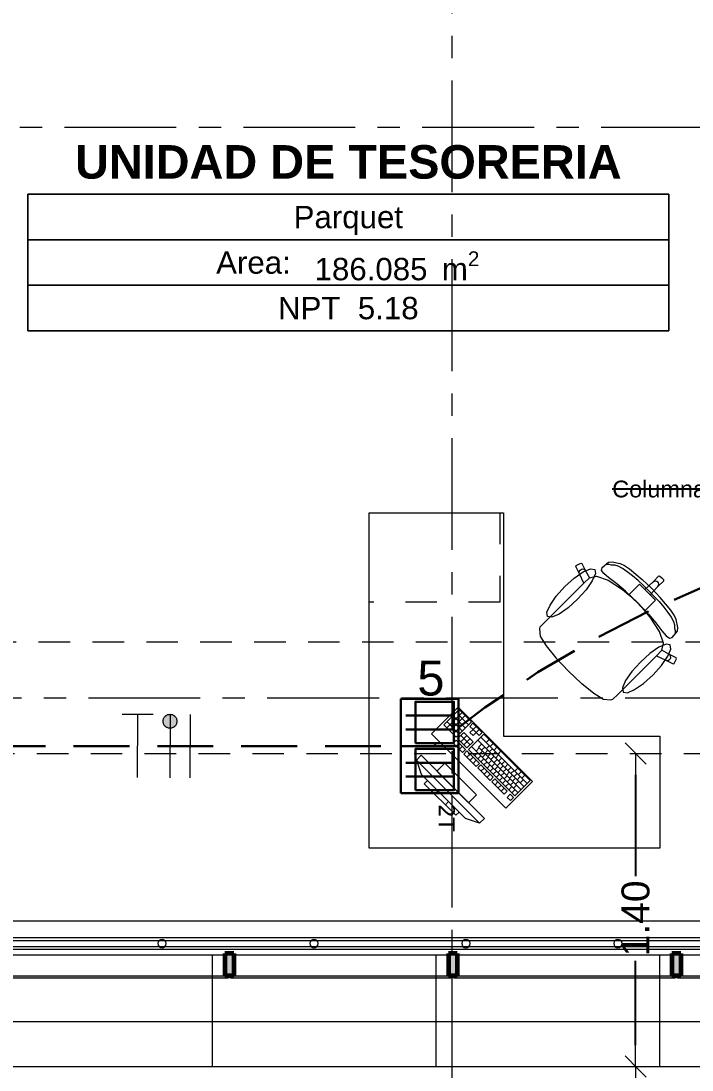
# Model space of a CAD drawing. Header units: inches. Extents: x -19 to 5698, y -728 to 92.
# Drawn here: x 111.644 to 114.645, y 5.784 to 10.477 of the extents above; entities that cross this region are included whole.
import ezdxf

# ---------------------------------------------------------------- set-up
doc = ezdxf.new("R2010")
doc.units = ezdxf.units.IN
doc.header["$MEASUREMENT"] = 0
doc.set_wipeout_variables(frame=1)
doc.header["$PDMODE"] = 1
for name, pattern in [('HIDDEN', [0.375, 0.25, -0.125]), ('Hidden Line', [0.195611, 0.141111, -0.0545]), ('Punto & Raya', [0.65, 0.5, -0.075, 0, -0.075]), ('Rayas', [0.282222, 0.141111, -0.141111]), ('RAYITAS', [0.375, 0.25, -0.125]), ('Wipeout_Contour', [1, 0, -1])]:
    doc.linetypes.add(name, pattern=pattern)
doc.layers.get('0').update_dxf_attribs({"color": 61})
for name, color, linetype, lineweight in [('00 conduct tomacorr', 120, 'HIDDEN', 30), ('00 IE LUZ EMERGENCIA', 253, 'Continuous', 0), ('T-TECHO-E', 150, 'Continuous', 20), ('TOMACORRIENTE', 22, 'RAYITAS', 9)]:
    doc.layers.add(name, color=color, linetype=linetype, lineweight=lineweight)
for name, color, linetype in [('02 _ ARQ _ ALB _ Cotas Ejes', 7, 'Continuous'), ('02 _ ARQ _ ALB _ Ejes Generales', 251, 'Continuous'), ('02 _ ARQ _ ZON _ Espacio.3D', 7, 'Continuous'), ('08 _ STR _ EXT _ 07 Losa Aligerada', 7, 'Continuous'), ('08 _ STR _ EXT _ 09 Vigas', 251, 'Continuous'), ('Acabado - Muros', 7, 'Continuous'), ('Dibujo 2D - General', 7, 'Continuous'), ('Estructura - 04 MURO', 7, 'Continuous'), ('Interior - Escaleras & Barandillas', 7, 'Continuous'), ('Interior - Mobiliario', 7, 'Continuous'), ('Marcador - Secciones', 7, 'Continuous'), ('Notas - Etiquetas', 7, 'Continuous')]:
    doc.layers.add(name, color=color, linetype=linetype)
doc.styles.add('Annotative', font='arial.ttf')
doc.styles.add('Estilo_Generado_1', font='swisseb.ttf')
doc.styles.add('Estilo_Generado_4', font='swisse.ttf')
doc.styles.add('Estilo_Generado_7', font='swisse.ttf')
doc.dimstyles.new('Estilo_Generado__1', dxfattribs={"dimtxt": 0.125, "dimasz": 0.095, "dimexe": 0.18, "dimexo": 0.3, "dimgap": 0, "dimtad": 0, "dimtih": 1, "dimtoh": 1, "dimzin": 0, "dimdsep": 46, "dimtxsty": 'Estilo_Generado_4', "dimblk": 'ARROWHEAD_6', "dimblk1": 'ARROWHEAD_6', "dimblk2": 'ARROWHEAD_6', "dimcen": 0.09, "dimse1": 1, "dimse2": 1, "dimclrd": 144, "dimclre": 144, "dimclrt": 7, "dimadec": 0, "dimazin": 0, "dimtfac": 1, "dimtdec": 4, "dimtmove": 0, "dimatfit": 3, "dimfxl": 1, "dimtolj": 1, "dimtzin": 0, "dimarcsym": 0})
doc.dimstyles.new('Estilo_Generado__6', dxfattribs={"dimtxt": 0.125, "dimasz": 0.095, "dimexe": 0.18, "dimexo": 0.0625, "dimgap": 0, "dimtad": 0, "dimzin": 0, "dimdsep": 46, "dimtxsty": 'Estilo_Generado_4', "dimblk": 'ARROWHEAD_6', "dimblk1": 'ARROWHEAD_6', "dimblk2": 'ARROWHEAD_6', "dimcen": 0.09, "dimse1": 1, "dimse2": 1, "dimclrd": 144, "dimclre": 144, "dimclrt": 7, "dimadec": 0, "dimazin": 0, "dimtfac": 1, "dimtdec": 4, "dimtmove": 0, "dimatfit": 3, "dimfxl": 1, "dimtolj": 1, "dimtzin": 0, "dimarcsym": 0})
doc.dimstyles.new('Estilo_Generado__8', dxfattribs={"dimtxt": 0.18, "dimasz": 0.0912, "dimexe": 0.18, "dimexo": 0.0625, "dimgap": 0, "dimtad": 0, "dimtih": 1, "dimtoh": 1, "dimdec": 4, "dimzin": 0, "dimdsep": 46, "dimcen": 0.09, "dimadec": 0, "dimazin": 0, "dimtfac": 1, "dimtdec": 4, "dimtmove": 0, "dimatfit": 3, "dimldrblk": 'ARROWHEAD_5', "dimfxl": 1, "dimtolj": 1, "dimtzin": 0, "dimarcsym": 0})

# ---------------------------------------------------------------- blocks, each defined once
blk = doc.blocks.new('ARROWHEAD_6')
at = {"color": 0, "linetype": 'Continuous', "lineweight": 0}
for p, q in [((-0.5, -0.5), (0.5, 0.5)), ((0, 0), (-1, 0))]:
    blk.add_line(p, q, dxfattribs=at)
blk = doc.blocks.new('*D90', base_point=(804.059, 0))
at = {"layer": '02 _ ARQ _ ALB _ Cotas Ejes', "color": 144, "linetype": 'Continuous', "lineweight": -2, "transparency": 16777216}
for p, q in [((108.915, 2.2841), (112.0886, 2.2841)), ((115.725, 2.2841), (112.4761, 2.2841))]:
    blk.add_line(p, q, dxfattribs=at)
at = {"layer": 'Defpoints', "color": 0, "linetype": 'Continuous', "transparency": 16777216}
for p in [(108.82, 7.45), (115.82, 7.45), (115.82, 2.2841)]:
    blk.add_point(p, dxfattribs=at)
at = {"layer": '02 _ ARQ _ ALB _ Cotas Ejes', "color": 144, "linetype": 'Continuous', "lineweight": -2, "transparency": 16777216, "xscale": 0.095, "yscale": 0.095, "zscale": 0.095, "rotation": 180}
blk.add_blockref('ARROWHEAD_6', (108.82, 2.2841), dxfattribs=at)
at = {"layer": '02 _ ARQ _ ALB _ Cotas Ejes', "color": 144, "linetype": 'Continuous', "lineweight": -2, "transparency": 16777216, "xscale": 0.095, "yscale": 0.095, "zscale": 0.095}
blk.add_blockref('ARROWHEAD_6', (115.82, 2.2841), dxfattribs=at)
at = {"layer": '02 _ ARQ _ ALB _ Cotas Ejes', "color": 7, "linetype": 'Continuous', "lineweight": 13, "transparency": 16777216, "insert": (112.2823, 2.2841), "char_height": 0.125, "attachment_point": 5, "style": 'Estilo_Generado_4'}
blk.add_mtext('\\A1;7.00', dxfattribs=at)
blk = doc.blocks.new('*D96', base_point=(804.059, 0))
at = {"layer": '02 _ ARQ _ ALB _ Cotas Ejes', "color": 144, "linetype": 'Continuous', "lineweight": -2, "transparency": 16777216}
for p, q in [((114.3928, 5.705), (114.3928, 5.3521)), ((114.3928, 4.695), (114.3928, 4.9727))]:
    blk.add_line(p, q, dxfattribs=at)
at = {"layer": 'Defpoints', "color": 0, "linetype": 'Continuous', "transparency": 16777216}
for p in [(114.3928, 5.8), (114.8774, 5.8), (116.8693, 4.6)]:
    blk.add_point(p, dxfattribs=at)
at = {"layer": '02 _ ARQ _ ALB _ Cotas Ejes', "color": 144, "linetype": 'Continuous', "lineweight": -2, "transparency": 16777216, "xscale": 0.095, "yscale": 0.095, "zscale": 0.095}
for p, rotation in [((114.3928, 5.8), 90), ((114.3928, 4.6), 270)]:
    blk.add_blockref('ARROWHEAD_6', p, dxfattribs=dict(at, rotation=rotation))
at = {"layer": '02 _ ARQ _ ALB _ Cotas Ejes', "color": 7, "linetype": 'Continuous', "lineweight": 13, "transparency": 16777216, "insert": (114.3928, 5.1624), "char_height": 0.125, "attachment_point": 5, "rotation": 90, "style": 'Estilo_Generado_4'}
blk.add_mtext('\\A1;1.20', dxfattribs=at)
blk = doc.blocks.new('*D97', base_point=(804.059, 0))
at = {"layer": '02 _ ARQ _ ALB _ Cotas Ejes', "color": 144, "linetype": 'Continuous', "lineweight": -2, "transparency": 16777216}
for p, q in [((114.3928, 7.105), (114.3928, 6.6521)), ((114.3928, 5.895), (114.3928, 6.2727))]:
    blk.add_line(p, q, dxfattribs=at)
at = {"layer": 'Defpoints', "color": 0, "linetype": 'Continuous', "transparency": 16777216}
for p in [(114.3928, 7.2), (116.07, 7.2), (114.8774, 5.8)]:
    blk.add_point(p, dxfattribs=at)
at = {"layer": '02 _ ARQ _ ALB _ Cotas Ejes', "color": 144, "linetype": 'Continuous', "lineweight": -2, "transparency": 16777216, "xscale": 0.095, "yscale": 0.095, "zscale": 0.095}
for p, rotation in [((114.3928, 7.2), 90), ((114.3928, 5.8), 270)]:
    blk.add_blockref('ARROWHEAD_6', p, dxfattribs=dict(at, rotation=rotation))
at = {"layer": '02 _ ARQ _ ALB _ Cotas Ejes', "color": 7, "linetype": 'Continuous', "lineweight": 13, "transparency": 16777216, "insert": (114.3928, 6.4624), "char_height": 0.125, "attachment_point": 5, "rotation": 90, "style": 'Estilo_Generado_4'}
blk.add_mtext('\\A1;1.40', dxfattribs=at)
blk = doc.blocks.new('ARROWHEAD_5')
at = {"linetype": 'Continuous', "lineweight": 0}
blk.add_hatch(color=0, dxfattribs=at).paths.add_polyline_path([(-1, 0.2679), (0, 0), (-1, -0.2679)])
at = {"color": 0, "linetype": 'Continuous', "lineweight": 0}
blk.add_line((0, 0), (-1, 0), dxfattribs=at)
blk = doc.blocks.new('CAJA POP UP 6 MODULOS')
at = {"layer": '00 conduct tomacorr', "linetype": 'Continuous'}
for p, q in [((-0.095, -0.165), (-0.095, -0.0151)), ((-0.052, -0.165), (-0.052, -0.0151)), ((0.052, -0.165), (0.052, -0.0151)), ((0.095, -0.165), (0.095, -0.0151)), ((0, -0.165), (0, -0.18))]:
    blk.add_line(p, q, dxfattribs=at)
for points in [[(-0.147, 0), (0.147, 0), (0.147, -0.18), (-0.147, -0.18)], [(0, 0), (0.147, 0), (0.147, -0.18), (0, -0.18)]]:
    blk.add_lwpolyline(points, close=True, dxfattribs=at)
for points in [[(-0.138, -0.045), (-0.009, -0.045), (-0.009, -0.165), (-0.138, -0.165), (-0.138, -0.045)], [(0.009, -0.045), (0.138, -0.045), (0.138, -0.165), (0.009, -0.165), (0.009, -0.045)]]:
    blk.add_lwpolyline(points, dxfattribs=at)
at = {"color": 1, "insert": (-0.1807, -0.168), "char_height": 0.05, "attachment_point": 1, "rotation": 180}
blk.add_mtext_dynamic_manual_height_columns('{\\fVerdana|b0|i0|c0|p34;2T}', width=0.000481, gutter_width=0.1561, heights=[0], dxfattribs=at)
blk = doc.blocks.new('a')
at = {"layer": 'TOMACORRIENTE', "ltscale": 0.05}
h = blk.add_hatch(color=4, dxfattribs=at)
edge = h.paths.add_edge_path()
edge.add_arc((0, 0.0752), 0.0211, 0, 360)
at = {"layer": 'TOMACORRIENTE', "color": 4}
for p, q in [((-0.1455, 0.0963), (-0.0515, 0.0963)), ((-0.0985, 0.0963), (-0.0985, -0.0966)), ((0, 0.0963), (0, -0.0963)), ((0.0623, -0.0963), (0.0623, 0.0963))]:
    blk.add_line(p, q, dxfattribs=at)
blk.add_circle((0, 0.0752), 0.0211, dxfattribs=at)
blk = doc.blocks.new('CABLE 3FACE')
at = {"layer": 'T-TECHO-E', "rotation": 59.94170052614085}
blk.add_blockref('a', (0, 0), dxfattribs=at)

msp = doc.modelspace()

# ---------------------------------------------------------------- linework, layer by layer
at = {"layer": '02 _ ARQ _ ZON _ Espacio.3D', "color": 251, "linetype": 'Continuous', "lineweight": 13}
for p, q in [((114.5415, 9.7019), (111.6738, 9.7019)), ((111.6738, 9.7019), (111.6738, 9.0912)), ((111.6738, 9.7019), (114.5415, 9.7019)), ((111.6738, 9.4984), (111.6738, 9.7019)), ((114.5415, 9.0912), (114.5415, 9.7019)), ((114.5415, 9.7019), (114.5415, 9.4984)), ((114.5415, 9.4984), (111.6738, 9.4984)), ((111.6738, 9.4984), (114.5415, 9.4984)), ((111.6738, 9.2948), (111.6738, 9.4984)), ((114.5415, 9.4984), (114.5415, 9.2948)), ((114.5415, 9.2948), (111.6738, 9.2948)), ((111.6738, 9.2948), (114.5415, 9.2948)), ((111.6738, 9.0912), (111.6738, 9.2948)), ((114.5415, 9.2948), (114.5415, 9.0912)), ((111.6738, 9.0912), (114.5415, 9.0912)), ((114.5415, 9.0912), (111.6738, 9.0912))]:
    msp.add_line(p, q, dxfattribs=at)
at = {"layer": '02 _ ARQ _ ZON _ Espacio.3D', "color": 254, "linetype": 'Continuous', "lineweight": 0, "flags": 128}
msp.add_lwpolyline([(104.8201, 17.35), (104.8201, 6.45), (117.6487, 6.4499), (117.6487, 7.7), (117.7931, 7.7), (117.793, 6.45), (122.1232, 6.45), (122.1232, 7.7), (122.57, 7.7), (122.57, 16.9), (122.57, 17.4), (116.67, 17.4), (116.67, 16.9), (116.07, 16.9), (116.07, 16.2999), (115.57, 16.2999), (115.57, 17.4), (112.57, 17.4), (112.57, 16.0999), (108.57, 16.0998), (108.57, 17.35)], close=True, dxfattribs=at)
at = {"layer": '08 _ STR _ EXT _ 07 Losa Aligerada', "color": 7, "linetype": 'Continuous', "lineweight": 18, "flags": 128}
msp.add_lwpolyline([(100.17, 5.8), (117.7353, 5.8), (117.7353, 7.2), (122.9315, 7.2), (122.9315, 6.0005), (129.57, 6.0005), (129.57, 3.3753), (137.07, 3.3753)], dxfattribs=at)
at = {"layer": 'Interior - Mobiliario', "color": 175, "linetype": 'Rayas', "lineweight": 13}
for p, q in [((113.786, 8.2772), (113.786, 7.8772)), ((113.786, 7.8772), (113.201, 7.8772))]:
    msp.add_line(p, q, dxfattribs=at)
at = {"layer": 'Interior - Mobiliario', "color": 175, "linetype": 'Continuous', "lineweight": 13}
for p, q in [((114.1251, 8.037), (114.1264, 8.041)), ((114.1421, 8.0039), (114.1251, 8.037)), ((114.1264, 8.041), (114.1478, 8.0519)), ((114.1478, 8.0519), (114.1518, 8.0505)), ((114.1486, 8.0241), (114.1542, 8.0257)), ((114.1518, 8.0505), (114.1688, 8.0174)), ((114.1542, 8.0257), (114.16, 8.0249)), ((114.2398, 8.0196), (114.2432, 8.0325)), ((114.2432, 8.0325), (114.271, 8.0557)), ((114.2658, 8.0461), (114.2613, 8.0469)), ((114.2738, 8.0453), (114.2658, 8.0461)), ((114.271, 8.0557), (114.2878, 8.0576)), ((114.2846, 8.0432), (114.2738, 8.0453)), ((114.3, 8.0421), (114.2846, 8.0432)), ((114.2878, 8.0576), (114.3239, 8.0498)), ((114.3147, 8.0382), (114.3, 8.0421)), ((114.3335, 8.0282), (114.3147, 8.0382)), ((114.3239, 8.0498), (114.3432, 8.0409)), ((114.3554, 8.0134), (114.3335, 8.0282)), ((114.3432, 8.0409), (114.3649, 8.026)), ((114.3649, 8.026), (114.4216, 7.9791)), ((114.1405, 8.0096), (114.1411, 8.0154)), ((114.1421, 8.0039), (114.1405, 8.0096)), ((114.1411, 8.0154), (114.144, 8.0205)), ((114.1617, 7.9621), (114.1421, 8.0039)), ((114.144, 8.0205), (114.1486, 8.0241)), ((114.16, 8.0249), (114.1652, 8.022)), ((114.1859, 7.9864), (114.1617, 7.9621)), ((114.1652, 8.022), (114.1688, 8.0174)), ((114.1688, 8.0174), (114.1861, 7.9864)), ((114.1859, 7.9864), (114.1861, 7.9864)), ((114.1861, 7.9864), (114.2181, 7.9939)), ((114.2181, 7.9939), (114.27, 7.9755)), ((114.2498, 8.0053), (114.2398, 8.0196)), ((114.2721, 7.9867), (114.2498, 8.0053)), ((114.3082, 7.9587), (114.2721, 7.9867)), ((114.3792, 7.9948), (114.3554, 8.0134)), ((114.4039, 7.9736), (114.3792, 7.9948)), ((114.4216, 7.9791), (114.4638, 7.94)), ((114.4707, 7.9683), (114.4968, 7.9944)), ((114.4968, 7.9944), (114.501, 7.9943)), ((114.501, 7.9943), (114.5096, 7.9858)), ((114.5181, 7.9773), (114.5096, 7.9858)), ((114.27, 7.9755), (114.3339, 7.9342)), ((114.3475, 7.926), (114.3082, 7.9587)), ((114.3339, 7.9342), (114.362, 7.9094)), ((114.362, 7.9094), (114.3894, 7.9368)), ((114.3894, 7.9368), (114.4105, 7.9579)), ((114.4286, 7.9511), (114.4039, 7.9736)), ((114.4105, 7.9579), (114.4342, 7.9343)), ((114.452, 7.9283), (114.4286, 7.9511)), ((114.4342, 7.9343), (114.4707, 7.9683)), ((114.4342, 7.9343), (114.4461, 7.9223)), ((114.4581, 7.9104), (114.492, 7.9469)), ((114.5029, 7.8978), (114.4638, 7.94)), ((114.4707, 7.9683), (114.4756, 7.9715)), ((114.4756, 7.9715), (114.4813, 7.9726)), ((114.4813, 7.9726), (114.4871, 7.9715)), ((114.4871, 7.9715), (114.4919, 7.9682)), ((114.4952, 7.9633), (114.4919, 7.9682)), ((114.492, 7.9469), (114.5181, 7.973)), ((114.492, 7.9469), (114.4953, 7.9518)), ((114.4964, 7.9575), (114.4952, 7.9633)), ((114.4953, 7.9518), (114.4964, 7.9575)), ((114.5181, 7.973), (114.5181, 7.9773)), ((114.4003, 7.8765), (114.3475, 7.926)), ((114.362, 7.9094), (114.3998, 7.8761)), ((114.4581, 7.9104), (114.4461, 7.9223)), ((114.452, 7.9283), (114.4748, 7.9048)), ((114.4817, 7.8868), (114.4581, 7.9104)), ((114.4748, 7.9048), (114.4974, 7.8802))]:
    msp.add_line(p, q, dxfattribs=at)
at = {"layer": 'Marcador - Secciones', "color": 251, "linetype": 'Punto & Raya', "lineweight": 13, "true_color": 0x636466}
msp.add_line((97.4384, 10.0018), (138.8506, 10.0018), dxfattribs=at)

# ---------------------------------------------------------------- texts
at = {"layer": '02 _ ARQ _ ZON _ Espacio.3D', "color": 251, "lineweight": 25, "attachment_point": 2}
for s, insert, char_height, style in [('\\A1;{\\pqc;\\pt0;\\fSwis721 Ex BT|b1|i0|c0|p34;UNIDAD DE TESORERIA}', (113.1077, 9.9219), 0.15, 'Estilo_Generado_1'), ('\\A1;{\\pqc;\\pt0;\\fSwis721 Ex BT|b0|i0|c238|p34;Parquet}', (113.1077, 9.6502), 0.1, 'Estilo_Generado_7'), ('\\A1;{\\pqc;\\pt0;\\fSwis721 Ex BT|b0|i0|c238|p34;Area: }', (112.6834, 9.4466), 0.1, 'Estilo_Generado_7'), ('\\A1;{\\pqc;\\pt0,0.3;\\fSwis721 Ex BT|b0|i0|c238|p34;186.085\\fSwis721 Ex BT|b0|i0|c238|p34;\\A1{\\H.66x;\\S^  ;}\\fSwis721 Ex BT|b0|i0|c238|p34; m\\fSwis721 Ex BT|b0|i0|c238|p34;\\A1{\\H.66x;\\S2^  ;}}', (113.3253, 9.4466), 0.1, 'Estilo_Generado_7'), ('\\A1;{\\pqc;\\pt0;\\fSwis721 Ex BT|b0|i0|c238|p34;NPT  5.18}', (113.1077, 9.243), 0.1, 'Estilo_Generado_7')]:
    msp.add_mtext(s, dxfattribs=dict(at, insert=insert, char_height=char_height, style=style))
at = {"layer": 'Notas - Etiquetas', "color": 5, "linetype": 'Continuous', "lineweight": 35, "insert": (114.288, 8.383), "char_height": 0.075, "attachment_point": 4, "style": 'Estilo_Generado_4'}
msp.add_mtext('\\A1;{\\pql;\\fSwis721 Ex BT|b0|i0|c0|p34;Columna Sanitaria}', dxfattribs=at)

# ---------------------------------------------------------------- next in the draw order: wipeouts: each hides what was drawn before it
at = {"color": 254, "linetype": 'Wipeout_Contour', "lineweight": 0, "ltscale": 4906.165759}
msp.add_wipeout([(117.0136, 5.8), (117.0136, 6.35), (100.6701, 6.35), (100.6701, 7.85), (100.17, 7.85), (100.17, 5.8)], dxfattribs=at).dxf.layer = 'Dibujo 2D - General'

# ---------------------------------------------------------------- next in the draw order: hatches: boundary and pattern name
at = {"layer": 'Acabado - Muros', "linetype": 'Continuous', "lineweight": 9}
for points in [[(111.58, 6.195), (112.57, 6.195), (112.57, 6.205), (111.58, 6.205)], [(112.58, 6.195), (113.57, 6.195), (113.57, 6.205), (112.58, 6.205)], [(113.58, 6.195), (114.57, 6.195), (114.57, 6.205), (113.58, 6.205)], [(114.58, 6.195), (115.57, 6.195), (115.57, 6.205), (114.58, 6.205)]]:
    msp.add_hatch(color=250, dxfattribs=at).paths.add_polyline_path(points)
at = {"layer": 'Dibujo 2D - General', "linetype": 'Continuous', "lineweight": 13}
h = msp.add_hatch(dxfattribs=at)
h.set_pattern_fill('CEMENTO_PULIDO_Y_BRUÑADO_FA', color=251, style=0, pattern_type=2)
h.set_pattern_definition([(0, (92.5, 6e-09), (0, 1), []), (90, (92.5, 6e-09), (-1, 0), [])])
h.paths.add_polyline_path([(117.0136, 5.8), (117.0136, 6.35), (100.6701, 6.35), (100.6701, 7.85), (100.17, 7.85), (100.17, 5.8)])

# ---------------------------------------------------------------- next in the draw order: linework, layer by layer
at = {"layer": '00 conduct tomacorr'}
msp.add_line((111.1287, 7.2337), (113.4907, 7.2337), dxfattribs=at)
msp.add_arc((116.6146, 3.3249), 5.0037, 76.9794, 128.6328, dxfattribs=at)
at = {"layer": '02 _ ARQ _ ALB _ Ejes Generales', "color": 251, "linetype": 'Punto & Raya', "lineweight": 13, "true_color": 0x636466}
msp.add_line((98.3454, 7.45), (147.07, 7.45), dxfattribs=at)
at = {"layer": '08 _ STR _ EXT _ 09 Vigas', "color": 251, "linetype": 'Hidden Line', "lineweight": 13, "true_color": 0x636466}
for p, q in [((109.07, 7.7), (115.57, 7.7)), ((102.07, 7.2), (144.07, 7.2))]:
    msp.add_line(p, q, dxfattribs=at)
at = {"layer": 'Acabado - Muros', "color": 7, "linetype": 'Continuous', "lineweight": 60}
for p, q in [((112.595, 6.205), (112.555, 6.205)), ((113.595, 6.205), (113.555, 6.205)), ((114.595, 6.205), (114.555, 6.205))]:
    msp.add_line(p, q, dxfattribs=at)
at = {"layer": 'Acabado - Muros', "color": 7, "linetype": 'Continuous', "lineweight": 13, "flags": 128}
for points in [[(111.58, 6.195), (111.58, 6.205), (112.57, 6.205), (112.57, 6.195)], [(112.58, 6.195), (112.58, 6.205), (113.57, 6.205), (113.57, 6.195)], [(113.58, 6.195), (113.58, 6.205), (114.57, 6.205), (114.57, 6.195)], [(114.58, 6.195), (114.58, 6.205), (115.57, 6.205), (115.57, 6.195)]]:
    msp.add_lwpolyline(points, close=True, dxfattribs=at)
at = {"layer": 'Dibujo 2D - General', "color": 251, "linetype": 'Continuous', "lineweight": 13, "flags": 128}
msp.add_lwpolyline([(117.0136, 5.8), (117.0136, 6.35), (100.6701, 6.35), (100.6701, 7.85), (100.17, 7.85), (100.17, 5.8)], close=True, dxfattribs=at)
at = {"layer": 'Interior - Mobiliario', "color": 175, "linetype": 'Continuous', "lineweight": 13}
for p, q in [((114.0138, 7.8143), (114.1617, 7.9621)), ((114.4605, 7.8656), (114.4817, 7.8868)), ((114.5497, 7.8411), (114.5029, 7.8978)), ((114.4332, 7.8382), (114.3998, 7.8761)), ((114.4003, 7.8765), (114.4498, 7.8238)), ((114.4332, 7.8382), (114.4605, 7.8656)), ((114.4579, 7.8101), (114.4332, 7.8382)), ((114.4974, 7.8802), (114.5186, 7.8554)), ((114.5186, 7.8554), (114.5371, 7.8316)), ((114.5646, 7.8194), (114.5497, 7.8411)), ((113.9883, 7.7888), (114.0138, 7.8143)), ((114.4498, 7.8238), (114.4825, 7.7845)), ((114.4993, 7.7463), (114.4579, 7.8101)), ((114.5371, 7.8316), (114.552, 7.8098)), ((114.552, 7.8098), (114.562, 7.791)), ((114.562, 7.791), (114.5659, 7.7762)), ((114.5736, 7.8002), (114.5646, 7.8194)), ((114.5814, 7.764), (114.5736, 7.8002)), ((113.9635, 7.7575), (113.9664, 7.7668)), ((113.9675, 7.7236), (113.9635, 7.7575)), ((113.9664, 7.7668), (113.9883, 7.7888)), ((114.4825, 7.7845), (114.5104, 7.7483)), ((114.5176, 7.6943), (114.4993, 7.7463)), ((114.5104, 7.7483), (114.529, 7.726)), ((114.5563, 7.7194), (114.5795, 7.7473)), ((114.5659, 7.7762), (114.567, 7.7608)), ((114.567, 7.7608), (114.569, 7.75)), ((114.569, 7.75), (114.5698, 7.742)), ((114.5795, 7.7473), (114.5814, 7.764)), ((113.9684, 7.7215), (113.9675, 7.7236)), ((113.9933, 7.6814), (113.9684, 7.7215)), ((114.529, 7.726), (114.5434, 7.716)), ((114.5434, 7.716), (114.5563, 7.7194)), ((114.5698, 7.742), (114.5706, 7.7375)), ((114.0369, 7.6278), (113.9933, 7.6814)), ((114.5101, 7.6621), (114.4859, 7.6379)), ((114.5101, 7.6621), (114.5102, 7.6624)), ((114.5102, 7.6624), (114.5176, 7.6943)), ((114.5412, 7.645), (114.5102, 7.6624)), ((114.0375, 7.627), (114.0369, 7.6278)), ((114.0924, 7.5686), (114.0375, 7.627)), ((114.3381, 7.49), (114.4859, 7.6379)), ((114.4859, 7.6379), (114.5277, 7.6183)), ((114.5277, 7.6183), (114.5333, 7.6167)), ((114.5277, 7.6183), (114.5608, 7.6013)), ((114.5333, 7.6167), (114.5391, 7.6174)), ((114.5391, 7.6174), (114.5442, 7.6202)), ((114.5458, 7.6414), (114.5412, 7.645)), ((114.5743, 7.6281), (114.5412, 7.645)), ((114.5442, 7.6202), (114.5479, 7.6248)), ((114.5487, 7.6363), (114.5458, 7.6414)), ((114.5479, 7.6248), (114.5494, 7.6304)), ((114.5494, 7.6304), (114.5487, 7.6363)), ((114.5648, 7.6026), (114.5756, 7.624)), ((114.5756, 7.624), (114.5743, 7.6281)), ((114.0924, 7.5686), (114.1507, 7.5138)), ((114.5608, 7.6013), (114.5648, 7.6026)), ((114.1507, 7.5138), (114.1515, 7.5131)), ((114.1515, 7.5131), (114.2052, 7.4695)), ((114.2052, 7.4695), (114.2453, 7.4446)), ((114.2906, 7.4426), (114.3125, 7.4645)), ((114.3125, 7.4645), (114.3381, 7.49)), ((114.2453, 7.4446), (114.2474, 7.4437)), ((114.2474, 7.4437), (114.2813, 7.4397)), ((114.2813, 7.4397), (114.2906, 7.4426)), ((113.6029, 7.3977), (113.5344, 7.3291)), ((113.6168, 7.3838), (113.5482, 7.3153)), ((113.6306, 7.37), (113.5621, 7.3014)), ((113.6309, 7.3149), (113.5755, 7.3702)), ((113.6583, 7.3423), (113.6029, 7.3977)), ((113.6446, 7.3286), (113.6031, 7.3701)), ((113.5344, 7.3291), (113.5898, 7.2737)), ((113.6035, 7.2874), (113.5481, 7.3428)), ((113.6172, 7.3011), (113.5757, 7.3427)), ((113.6308, 7.3424), (113.5759, 7.2876)), ((113.5898, 7.2737), (113.6583, 7.3423)), ((113.6653, 7.3354), (113.6515, 7.3216)), ((113.6515, 7.3216), (113.6654, 7.3078)), ((113.7068, 7.2938), (113.6653, 7.3354)), ((113.6791, 7.3215), (113.6654, 7.3078)), ((113.6241, 7.2942), (113.5967, 7.2668)), ((113.6519, 7.239), (113.6104, 7.2805)), ((113.638, 7.2804), (113.6105, 7.2529)), ((113.6657, 7.2527), (113.6241, 7.2942)), ((113.7137, 7.2869), (113.6452, 7.2183)), ((113.6654, 7.3078), (113.6517, 7.2941)), ((113.6517, 7.2941), (113.6655, 7.2802)), ((113.6792, 7.2939), (113.6654, 7.3078)), ((113.6655, 7.2802), (113.6792, 7.2939)), ((113.693, 7.3077), (113.6792, 7.2939)), ((113.6792, 7.2939), (113.6931, 7.2801)), ((113.6931, 7.2801), (113.7068, 7.2938)), ((113.9214, 7.0792), (113.7137, 7.2869)), ((113.5898, 7.2599), (113.5761, 7.2462)), ((113.5761, 7.2462), (113.6177, 7.2047)), ((113.6314, 7.2184), (113.5898, 7.2599)), ((113.6037, 7.2461), (113.59, 7.2324)), ((113.5967, 7.2668), (113.6382, 7.2252)), ((113.6175, 7.2322), (113.6038, 7.2185)), ((113.6518, 7.2665), (113.6244, 7.2391)), ((113.6382, 7.2252), (113.6657, 7.2527)), ((113.8666, 7.0243), (113.6589, 7.232)), ((113.894, 7.0517), (113.6863, 7.2595)), ((113.7036, 7.2422), (113.6899, 7.2284)), ((113.8803, 7.038), (113.6899, 7.2284)), ((113.9077, 7.0655), (113.7, 7.2732)), ((113.7175, 7.2283), (113.7037, 7.2146)), ((113.738, 7.2627), (113.7242, 7.2489)), ((113.7381, 7.2351), (113.7244, 7.2214)), ((113.7553, 7.2453), (113.7416, 7.2316)), ((113.7726, 7.228), (113.7589, 7.2143)), ((113.4333, 7.1924), (113.4121, 7.1711)), ((113.7161, 6.9095), (113.4333, 7.1924)), ((113.6177, 7.2047), (113.6314, 7.2184)), ((113.6383, 7.2115), (113.6246, 7.1977)), ((113.6246, 7.1977), (113.68, 7.1424)), ((113.6937, 7.1561), (113.6383, 7.2115)), ((113.6521, 7.1976), (113.6384, 7.1839)), ((113.6452, 7.2183), (113.8529, 7.0106)), ((113.666, 7.1838), (113.6523, 7.1701)), ((113.6866, 7.2043), (113.6729, 7.1906)), ((113.6934, 7.225), (113.6796, 7.2113)), ((113.7004, 7.1905), (113.6867, 7.1768)), ((113.7072, 7.2111), (113.6935, 7.1974)), ((113.7211, 7.1973), (113.7073, 7.1836)), ((113.7313, 7.2145), (113.7176, 7.2007)), ((113.7349, 7.1834), (113.7212, 7.1697)), ((113.7451, 7.2006), (113.7314, 7.1869)), ((113.7519, 7.2212), (113.7382, 7.2075)), ((113.759, 7.1868), (113.7453, 7.173)), ((113.7658, 7.2074), (113.7521, 7.1937)), ((113.7796, 7.1936), (113.7659, 7.1798)), ((113.7899, 7.2107), (113.7762, 7.197)), ((113.4121, 7.1711), (113.6949, 6.8883)), ((113.4121, 7.1711), (113.4333, 7.1075)), ((113.5393, 7.157), (113.504, 7.1216)), ((113.6808, 7.0156), (113.5393, 7.157)), ((113.6798, 7.1699), (113.6661, 7.1562)), ((113.68, 7.1424), (113.6937, 7.1561)), ((113.7006, 7.1491), (113.6869, 7.1354)), ((113.6869, 7.1354), (113.7423, 7.08)), ((113.7143, 7.1766), (113.7005, 7.1629)), ((113.756, 7.0938), (113.7006, 7.1491)), ((113.7145, 7.1353), (113.7007, 7.1216)), ((113.7281, 7.1628), (113.7144, 7.1491)), ((113.742, 7.1489), (113.7282, 7.1352)), ((113.7487, 7.1696), (113.735, 7.1559)), ((113.7558, 7.1351), (113.7421, 7.1214)), ((113.7626, 7.1557), (113.7489, 7.142)), ((113.7728, 7.1729), (113.7591, 7.1592)), ((113.7764, 7.1419), (113.7627, 7.1282)), ((113.7867, 7.1591), (113.773, 7.1454)), ((113.7935, 7.1797), (113.7798, 7.166)), ((113.8005, 7.1452), (113.7868, 7.1315)), ((113.8073, 7.1659), (113.7936, 7.1521)), ((113.8212, 7.152), (113.8075, 7.1383)), ((113.835, 7.1382), (113.8213, 7.1244)), ((113.866, 7.1346), (113.8523, 7.1209)), ((113.6313, 6.9095), (113.4333, 7.1075)), ((113.504, 7.1216), (113.6454, 6.9802)), ((113.7283, 7.1215), (113.7146, 7.1077)), ((113.7422, 7.1076), (113.7284, 7.0939)), ((113.7423, 7.08), (113.756, 7.0938)), ((113.7629, 7.0868), (113.7492, 7.0731)), ((113.7697, 7.1213), (113.7559, 7.1075)), ((113.8183, 7.0314), (113.7629, 7.0868)), ((113.7835, 7.1074), (113.7698, 7.0937)), ((113.7903, 7.128), (113.7766, 7.1143)), ((113.7973, 7.0936), (113.7836, 7.0798)), ((113.8041, 7.1142), (113.7904, 7.1005)), ((113.8144, 7.1314), (113.8007, 7.1177)), ((113.818, 7.1003), (113.8043, 7.0866)), ((113.8282, 7.1175), (113.8145, 7.1038)), ((113.8421, 7.1037), (113.8284, 7.09)), ((113.8489, 7.1243), (113.8352, 7.1106)), ((113.8559, 7.0898), (113.8422, 7.0761)), ((113.8627, 7.1105), (113.849, 7.0968)), ((113.8766, 7.0966), (113.8629, 7.0829)), ((113.8816, 7.119), (113.8679, 7.1053)), ((113.8972, 7.1034), (113.8835, 7.0897)), ((113.4616, 7.0792), (113.4474, 7.0651)), ((113.4474, 7.0651), (113.5888, 6.9237)), ((113.603, 6.9378), (113.4616, 7.0792)), ((113.7492, 7.0731), (113.8046, 7.0177)), ((113.7768, 7.073), (113.7631, 7.0593)), ((113.7906, 7.0591), (113.7769, 7.0454)), ((113.8045, 7.0453), (113.7908, 7.0316)), ((113.8112, 7.0797), (113.7975, 7.066)), ((113.825, 7.0659), (113.8113, 7.0521)), ((113.8318, 7.0865), (113.8181, 7.0728)), ((113.8389, 7.052), (113.8252, 7.0383)), ((113.8457, 7.0727), (113.832, 7.0589)), ((113.8595, 7.0588), (113.8458, 7.0451)), ((113.8529, 7.0106), (113.9214, 7.0792)), ((113.8698, 7.076), (113.8561, 7.0623)), ((113.8904, 7.0828), (113.8767, 7.0691)), ((113.5087, 7.0321), (113.4946, 7.0179)), ((113.6454, 6.9802), (113.6808, 7.0156)), ((113.8046, 7.0177), (113.8183, 7.0314)), ((113.8322, 7.0176), (113.8185, 7.0039)), ((113.8185, 7.0039), (113.8323, 6.99)), ((113.846, 7.0037), (113.8322, 7.0176)), ((113.8323, 6.99), (113.846, 7.0037)), ((113.8527, 7.0382), (113.839, 7.0245)), ((113.5558, 6.9849), (113.5417, 6.9708)), ((113.5888, 6.9237), (113.603, 6.9378)), ((113.6949, 6.8883), (113.6313, 6.9095)), ((113.6949, 6.8883), (113.7161, 6.9095))]:
    msp.add_line(p, q, dxfattribs=at)
at = {"layer": 'Interior - Mobiliario', "color": 175, "linetype": 'Continuous', "lineweight": 13, "flags": 128}
for points in [[(113.201, 6.7772), (113.201, 8.2772), (113.801, 8.2772), (113.801, 7.2772), (114.501, 7.2772), (114.501, 6.7772)], [(114.0759, 7.9471), (114.1184, 7.9852), (114.1587, 8.0132), (114.1908, 8.0268), (114.2097, 8.024), (114.2126, 8.005), (114.199, 7.973), (114.171, 7.9326), (114.1328, 7.8901), (114.0903, 7.852), (114.05, 7.824), (114.0179, 7.8104), (113.999, 7.8132), (113.9961, 7.8321), (114.0097, 7.8642), (114.0377, 7.9046)], [(114.4708, 7.5521), (114.509, 7.5946), (114.537, 7.635), (114.5506, 7.667), (114.5477, 7.6859), (114.5288, 7.6888), (114.4967, 7.6752), (114.4564, 7.6472), (114.4139, 7.609), (114.3757, 7.5666), (114.3477, 7.5262), (114.3341, 7.4941), (114.337, 7.4752), (114.3559, 7.4723), (114.388, 7.486), (114.4283, 7.514)], [(113.8116, 6.9555), (113.9318, 7.0757), (113.5994, 7.408), (113.4792, 7.2878)]]:
    msp.add_lwpolyline(points, close=True, dxfattribs=at)

# ---------------------------------------------------------------- next in the draw order: block references
at = {"layer": '00 conduct tomacorr'}
for name, p, xscale, yscale, zscale, rotation in [('CABLE 3FACE', (112.3097, 7.2337), 1.47256122672843, 1.47256122672843, 1.47256122672843, 299.7894777823319), ('CAJA POP UP 6 MODULOS', (113.3432, 7.2337), 1.432830642179531, 1.432830642179531, 1.432830642179531, 89.99999999999997)]:
    msp.add_blockref(name, p, dxfattribs=dict(at, xscale=xscale, yscale=yscale, zscale=zscale, rotation=rotation))

# ---------------------------------------------------------------- next in the draw order: texts
at = {"layer": '00 IE LUZ EMERGENCIA', "style": 'Annotative'}
msp.add_attdef('5', (113.4162, 7.4596), '', height=0.1562, dxfattribs=at)

# ---------------------------------------------------------------- next in the draw order: dimensions: what is measured, and where the dimension line sits
at = {"layer": '02 _ ARQ _ ALB _ Cotas Ejes', "color": 144, "linetype": 'Continuous', "lineweight": 13}
dim = msp.add_linear_dim(base=(114.3928, 5.8), p1=(116.8693, 4.6), p2=(114.8774, 5.8), angle=90, dimstyle='Estilo_Generado__6', dxfattribs=at)
dim.commit()
dim.dimension.update_dxf_attribs({"geometry": '*D96', "text_midpoint": (114.3928, 5.1624), "dimtype": 160, "text_rotation": 90})

# ---------------------------------------------------------------- next in the draw order: leaders
at = {"layer": 'Notas - Etiquetas', "color": 144, "linetype": 'Continuous', "lineweight": 13, "annotation_type": 0, "has_hookline": 1, "hookline_direction": 1, "text_width": 1.0171}
msp.add_leader([(115.4418, 7.85), (115.4418, 8.383), (114.288, 8.383)], dimstyle='Estilo_Generado__8', dxfattribs=at)

# ---------------------------------------------------------------- next in the draw order: wipeouts: each hides what was drawn before it
at = {"color": 254, "linetype": 'Wipeout_Contour', "lineweight": 0, "ltscale": 3283.272966}
msp.add_wipeout([(100.82, 6.3), (117.6487, 6.3), (117.6487, 6.45), (100.82, 6.45)], dxfattribs=at).dxf.layer = 'Estructura - 04 MURO'

# ---------------------------------------------------------------- next in the draw order: hatches: boundary and pattern name
at = {"layer": 'Acabado - Muros', "linetype": 'Continuous', "lineweight": 0}
for points in [[(112.555, 6.305), (112.555, 6.205), (112.595, 6.205), (112.595, 6.305)], [(113.555, 6.305), (113.555, 6.205), (113.595, 6.205), (113.595, 6.305)], [(114.555, 6.305), (114.555, 6.205), (114.595, 6.205), (114.595, 6.305)]]:
    msp.add_hatch(color=254, dxfattribs=at).paths.add_polyline_path(points)

# ---------------------------------------------------------------- next in the draw order: linework, layer by layer
at = {"layer": 'Acabado - Muros', "color": 7, "linetype": 'Continuous', "lineweight": 60}
for p, q in [((112.595, 6.305), (112.555, 6.305)), ((112.555, 6.305), (112.555, 6.205)), ((112.595, 6.305), (112.595, 6.205)), ((113.555, 6.305), (113.555, 6.205)), ((113.595, 6.305), (113.555, 6.305)), ((113.595, 6.305), (113.595, 6.205)), ((114.555, 6.305), (114.555, 6.205)), ((114.595, 6.305), (114.555, 6.305)), ((114.595, 6.305), (114.595, 6.205))]:
    msp.add_line(p, q, dxfattribs=at)
at = {"layer": 'Estructura - 04 MURO', "color": 7, "linetype": 'Continuous', "lineweight": 13, "flags": 128}
for points in [[(117.6487, 6.45), (100.82, 6.45)], [(100.67, 6.3), (117.6487, 6.3)]]:
    msp.add_lwpolyline(points, dxfattribs=at)
at = {"layer": 'Interior - Escaleras & Barandillas', "color": 161, "linetype": 'Continuous', "lineweight": 13}
for p, q in [((100.7075, 6.3375), (122.4696, 6.3375)), ((100.7075, 6.3375), (122.4696, 6.3375)), ((100.7075, 6.3375), (122.4696, 6.3375)), ((122.4696, 6.3625), (100.7325, 6.3625)), ((122.4696, 6.3625), (100.7325, 6.3625)), ((122.4696, 6.3625), (100.7325, 6.3625)), ((122.4696, 6.375), (100.7825, 6.375)), ((100.7825, 6.325), (122.4696, 6.325))]:
    msp.add_line(p, q, dxfattribs=at)
at = {"layer": 'Interior - Escaleras & Barandillas', "color": 161, "linetype": 'Continuous', "lineweight": 13, "flags": 128}
for points in [[(112.2745, 6.3687, 1), (112.2745, 6.3312, 1)], [(112.9541, 6.3687, 1), (112.9541, 6.3312, 1)], [(113.6338, 6.3687, 1), (113.6338, 6.3312, 1)], [(114.3135, 6.3687, 1), (114.3135, 6.3312, 1)]]:
    msp.add_lwpolyline(points, format="xyb", close=True, dxfattribs=at)
at = {"layer": 'Marcador - Secciones', "color": 251, "linetype": 'Punto & Raya', "lineweight": 13, "true_color": 0x636466}
msp.add_line((113.57, 46.2111), (113.57, 0.8878), dxfattribs=at)

# ---------------------------------------------------------------- next in the draw order: dimensions: what is measured, and where the dimension line sits
at = {"layer": '02 _ ARQ _ ALB _ Cotas Ejes', "color": 144, "linetype": 'Continuous', "lineweight": 13}
dim = msp.add_linear_dim(base=(115.82, 2.2841), p1=(108.82, 7.45), p2=(115.82, 7.45), dimstyle='Estilo_Generado__1', dxfattribs=at)
dim.commit()
dim.dimension.update_dxf_attribs({"geometry": '*D90', "text_midpoint": (112.2823, 2.2841), "dimtype": 160})
dim = msp.add_linear_dim(base=(114.3928, 7.2), p1=(114.8774, 5.8), p2=(116.07, 7.2), angle=90, dimstyle='Estilo_Generado__6', dxfattribs=at)
dim.commit()
dim.dimension.update_dxf_attribs({"geometry": '*D97', "text_midpoint": (114.3928, 6.4624), "dimtype": 160, "text_rotation": 90})

doc.saveas('drawing.dxf')
